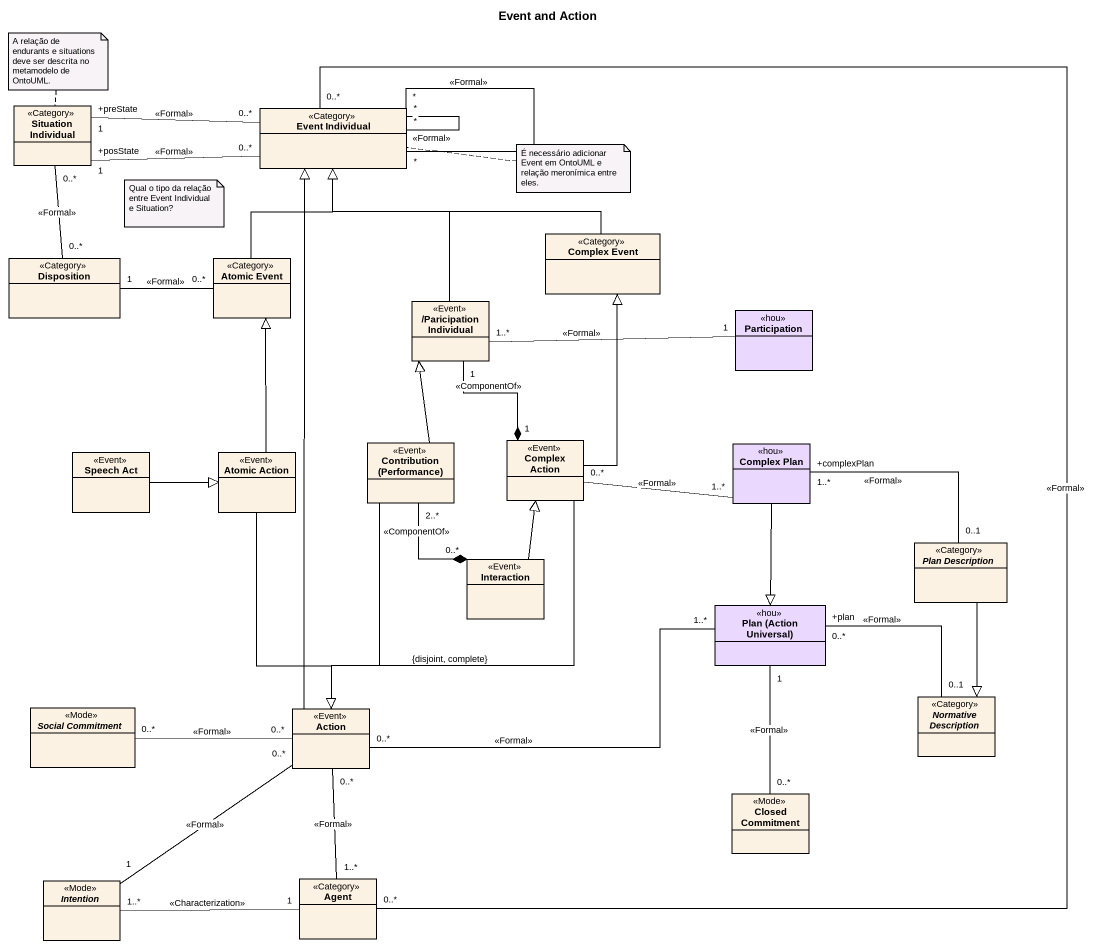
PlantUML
@startuml
title Event and Action
hide circle
hide empty members
class "Situation Individual" as Situation_Individual <<Category>>
class "Event Individual" as Event_Individual <<Category>>
class "Complex Event" as Complex_Event <<Category>>
class Disposition <<Category>>
class "Atomic Event" as Atomic_Event <<Category>>
class "/Paricipation Individual" as Paricipation_Individual <<Event>>
class Participation <<hou>> #EBD8FF
class "Speech Act" as Speech_Act <<Event>>
class "Atomic Action" as Atomic_Action <<Event>>
class "Contribution (Performance)" as Contribution_Performance <<Event>>
class "Complex Action" as Complex_Action <<Event>>
class "Complex Plan" as Complex_Plan <<hou>> #EBD8FF
abstract class "Plan Description" as Plan_Description <<Category>>
class Interaction <<Event>>
class "Plan (Action Universal)" as Plan_Action_Universal <<hou>> #EBD8FF
abstract class "Normative Description" as Normative_Description <<Category>>
abstract class "Social Commitment" as Social_Commitment <<Mode>>
class "Action" as Action_ <<Event>>
class "Closed Commitment" as Closed_Commitment <<Mode>>
abstract class Intention <<Mode>>
class "Agent" as Agent_ <<Category>>
Situation_Individual "0..*" -- "0..*" Disposition : <<Formal>>
Event_Individual "0..*" -left- "+posState\n1" Situation_Individual : <<Formal>>
Event_Individual "0..*" -left- "+preState\n1" Situation_Individual : <<Formal>>
Event_Individual "*" -- "*" Event_Individual : <<Formal>>
Event_Individual "*" -- "*" Event_Individual : <<Formal>>
Complex_Event -left-|> Event_Individual
Disposition "1" -right- "0..*" Atomic_Event : <<Formal>>
Atomic_Event -up-|> Event_Individual
Paricipation_Individual -up-|> Event_Individual
Paricipation_Individual "1..*" -right- "1" Participation : <<Formal>>
Speech_Act -right-|> Atomic_Action
Atomic_Action -up-|> Atomic_Event
Atomic_Action --|> Action_
Contribution_Performance -up-|> Paricipation_Individual
Contribution_Performance --|> Action_
Complex_Action -up-|> Complex_Event
Complex_Action "1" *-up- "1" Paricipation_Individual : <<ComponentOf>>
Complex_Action "0..*" -right- "1..*" Complex_Plan : <<Formal>>
Complex_Action --|> Action_ : {disjoint, complete}
Complex_Plan --|> Plan_Action_Universal
Plan_Description "0..1" -left- "+complexPlan\n1..*" Complex_Plan : <<Formal>>
Plan_Description --|> Normative_Description
Interaction "0..*" *-up- "2..*" Contribution_Performance : <<ComponentOf>>
Interaction -up-|> Complex_Action
Normative_Description "0..1" -left- "+plan\n0..*" Plan_Action_Universal : <<Formal>>
Social_Commitment "0..*" -right- "0..*" Action_ : <<Formal>>
Action_ -up-|> Event_Individual
Action_ "0..*" -right- "1..*" Plan_Action_Universal : <<Formal>>
Action_ "0..*" -- "1" Intention : <<Formal>>
Closed_Commitment "0..*" -up- "1" Plan_Action_Universal : <<Formal>>
Intention "1..*" -right- "1" Agent_ : <<Characterization>>
Agent_ "0..*" -up- "0..*" Event_Individual : <<Formal>>
Agent_ "1..*" -up- "0..*" Action_ : <<Formal>>
note top of Situation_Individual : A relação de endurants e situations deve ser descrita no metamodelo de OntoUML.
note right of Event_Individual : É necessário adicionar Event em OntoUML e relação meronímica entre eles.
note as N3
  Qual o tipo da relação entre Event Individual e Situation?
end note
@enduml
